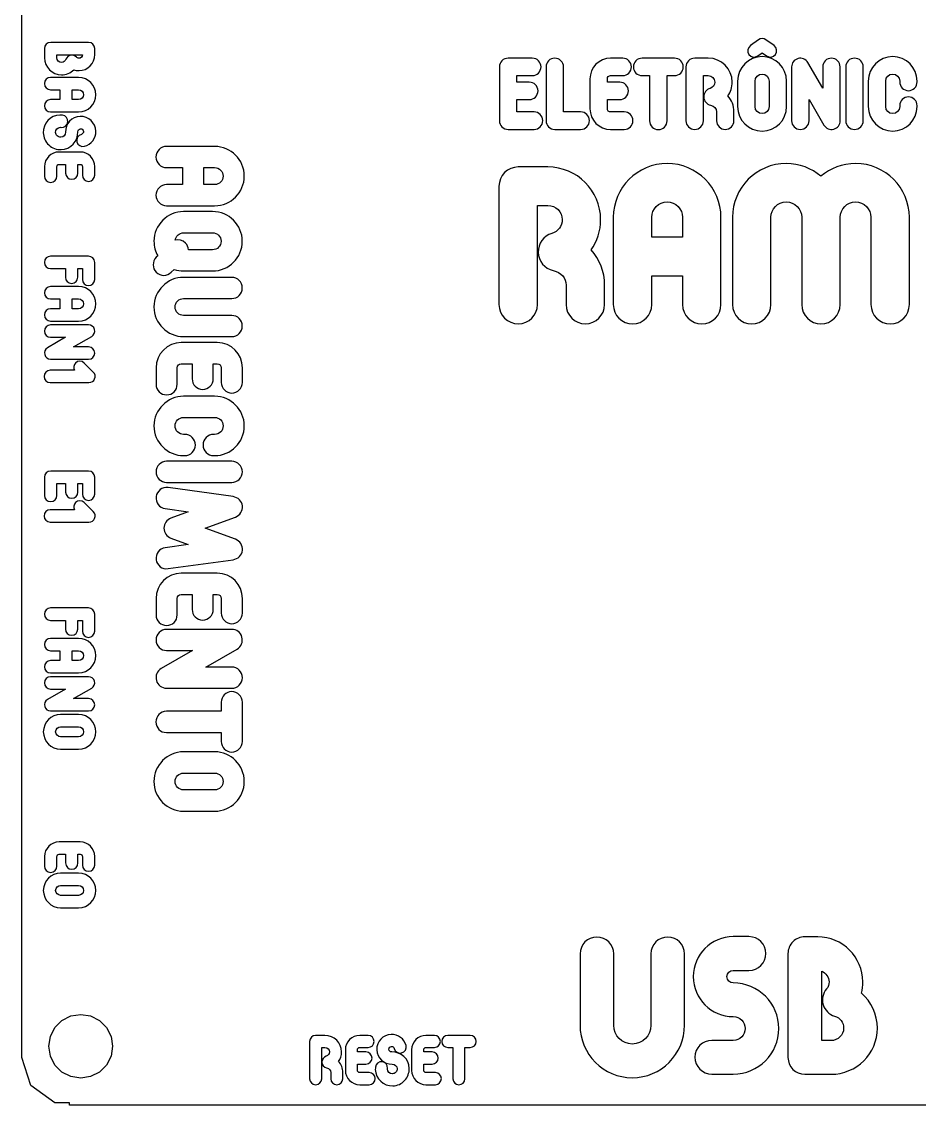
# Model space of a CAD drawing. Extents: x 0 to 215, y 0 to 110.
# Drawn here: x 0.1 to 56.4, y 3.2 to 71.1 of the extents above; entities that cross this region are included whole.
import ezdxf

# ---------------------------------------------------------------- set-up
doc = ezdxf.new("R2010")
doc.units = 0
doc.layers.get('0').update_dxf_attribs({"linetype": 'CONTINUOUS'})

msp = doc.modelspace()

# ---------------------------------------------------------------- linework, layer by layer
at = {"color": 7}
for points in [[(0.141111, 6.187426), (0.141111, 104.18743)], [(46.316107, 69.953626), (45.812716, 69.59072)], [(47.287767, 69.59072), (46.784376, 69.953626)], [(1.571857, 69.404078), (1.571857, 68.834231)], [(4.338504, 69.792235), (1.960014, 69.792235)], [(4.722531, 69.02831), (4.722531, 69.404078)], [(2.344041, 68.834231), (2.344041, 69.015923), (3.950348, 69.015923)], [(32.141335, 68.806368), (30.625308, 68.806368)], [(37.810968, 68.806368), (37.050029, 68.806368)], [(41.049256, 68.806368), (39.02399, 68.806368)], [(43.163513, 68.806368), (42.320628, 68.806368)], [(46.275131, 68.946849), (46.550239, 69.140011), (46.819495, 68.946849)], [(30.075093, 68.262006), (30.075093, 64.890461)], [(33.00178, 68.262006), (33.00178, 64.890461)], [(35.167528, 65.434822), (34.096362, 65.434822), (34.096362, 68.262006)], [(41.77041, 68.25615), (41.77041, 64.884608)], [(48.389754, 68.25615), (48.389754, 64.884608)], [(50.338928, 68.25615), (50.338928, 66.92158), (49.408241, 68.53126)], [(51.433513, 64.884608), (51.433513, 68.25615)], [(51.78517, 68.262006), (51.78517, 64.890461), (51.78517, 64.890461)], [(52.879752, 64.890461), (52.879752, 64.890461), (52.879752, 68.262006), (52.879752, 68.262006)], [(3.710847, 67.598725), (1.955885, 67.598725)], [(31.948171, 67.30205), (31.175525, 67.30205), (31.175525, 67.711788), (32.141335, 67.711788)], [(35.750579, 67.506921), (35.750579, 65.63969)], [(37.617806, 67.30205), (36.845161, 67.30205), (36.845161, 67.506921)], [(37.050029, 67.711788), (37.810968, 67.711788)], [(39.02399, 67.711788), (39.492259, 67.711788), (39.492259, 64.878752)], [(40.586841, 64.878752), (40.586841, 67.711788), (41.049256, 67.711788)], [(42.864995, 64.884608), (42.864995, 67.711788), (43.163513, 67.711788)], [(45.004948, 67.372289), (45.004948, 65.768466)], [(46.099527, 65.768466), (46.099527, 67.372289)], [(46.977537, 67.372289), (46.977537, 65.768466)], [(48.072116, 65.768466), (48.072116, 67.372289)], [(53.190529, 67.372289), (53.190529, 65.768466)], [(54.285109, 65.768466), (54.285109, 67.372289)], [(55.163113, 67.372289), (55.163113, 67.31961)], [(56.257698, 67.31961), (56.257698, 67.372289)], [(1.955885, 66.826542), (2.538119, 66.826542), (2.538119, 66.207143), (1.955885, 66.207143)], [(3.310303, 66.826542), (3.710847, 66.826542)], [(3.710847, 66.207143), (3.310303, 66.207143), (3.310303, 66.826542)], [(32.246694, 65.434822), (31.175525, 65.434822), (31.175525, 66.207468), (31.948171, 66.207468)], [(36.845161, 65.63969), (36.845161, 66.207468), (37.617806, 66.207468)], [(49.484336, 64.884608), (49.484336, 66.219177), (50.415023, 64.609497)], [(1.955885, 65.434961), (3.710847, 65.434961)], [(37.904623, 65.434822), (37.050029, 65.434822)], [(43.684461, 65.440676), (43.684461, 64.884608)], [(44.779046, 64.884608), (44.779046, 65.440676)], [(55.163113, 65.827001), (55.163113, 65.768466)], [(56.257698, 65.768466), (56.257698, 65.827001)], [(2.612447, 64.468392), (2.612447, 64.468392)], [(3.884279, 64.030677), (3.884279, 64.030677)], [(30.625308, 64.34024), (32.246694, 64.34024)], [(33.546141, 64.34024), (35.167528, 64.34024)], [(37.050029, 64.34024), (37.904623, 64.34024)], [(4.070098, 63.283267), (4.070098, 63.283267)], [(12.235152, 63.275264), (9.220087, 63.275264)], [(3.805821, 62.9253), (2.488567, 62.9253)], [(1.571857, 62.008588), (1.571857, 61.405708)], [(2.344041, 61.405708), (2.344041, 62.008588)], [(2.488567, 62.153117), (2.889112, 62.153117), (2.889112, 61.608044)], [(3.661295, 61.608044), (3.661295, 62.153117), (3.805821, 62.153117)], [(3.950348, 62.008588), (3.950348, 61.471776)], [(4.722531, 61.471776), (4.722531, 62.008588)], [(9.220087, 61.948636), (10.220379, 61.948636), (10.220379, 60.884494), (9.220087, 60.884494)], [(11.547008, 61.948636), (12.235152, 61.948636)], [(12.235152, 60.884494), (11.547008, 60.884494), (11.547008, 61.948636)], [(33.115628, 61.987176), (31.261725, 61.987176)], [(30.051539, 60.77699), (30.051539, 53.361381)], [(9.220087, 59.557866), (12.235152, 59.557866)], [(12.107455, 59.195504), (10.291322, 59.195504)], [(32.459035, 53.361381), (32.459035, 59.579679), (33.115628, 59.579679)], [(37.217305, 58.832967), (37.217305, 53.361381)], [(39.624804, 57.584159), (39.624804, 58.832967)], [(41.555952, 58.832967), (41.555952, 57.584159), (39.624804, 57.584159)], [(43.963452, 53.361381), (43.963452, 58.832967)], [(44.685418, 58.832967), (44.685418, 53.361381)], [(47.092918, 53.361381), (47.092918, 58.832967)], [(49.024069, 58.832967), (49.024069, 53.361381)], [(51.431568, 53.361381), (51.431568, 58.832967)], [(53.362716, 58.832967), (53.362716, 53.361381)], [(55.770213, 53.361381), (55.770213, 58.832967)], [(10.291322, 57.861781), (12.107455, 57.861781)], [(4.334375, 56.397644), (1.955885, 56.397644)], [(8.673828, 56.428739), (8.574508, 56.329419)], [(12.107455, 56.79764), (10.596376, 56.79764)], [(4.718402, 54.939991), (4.718402, 56.009486)], [(1.955885, 55.621329), (2.884982, 55.621329), (2.884982, 55.076259)], [(3.657166, 55.076259), (3.657166, 55.621329), (3.946219, 55.621329), (3.946219, 54.939991)], [(9.510952, 55.392975), (9.695403, 55.570332)], [(10.291322, 55.471012), (12.107455, 55.471012)], [(13.306387, 55.072511), (10.291322, 55.072511)], [(39.624804, 53.361381), (39.624804, 55.17666), (41.555952, 55.17666), (41.555952, 53.361381)], [(3.710847, 54.494475), (1.955885, 54.494475)], [(34.261442, 54.584442), (34.261442, 53.361381)], [(36.668941, 53.361381), (36.668941, 54.584442)], [(1.955885, 53.722293), (2.538119, 53.722293), (2.538119, 53.102894), (1.955885, 53.102894)], [(3.310303, 53.722293), (3.710847, 53.722293)], [(3.710847, 53.102894), (3.310303, 53.102894), (3.310303, 53.722293)], [(10.291322, 53.745884), (13.306387, 53.745884), (13.306387, 53.745884)], [(1.955885, 52.330711), (3.710847, 52.330711)], [(13.306387, 52.681742), (13.306387, 52.681742), (10.291322, 52.681742)], [(4.334375, 52.090887), (1.955885, 52.090887)], [(1.955885, 51.318702), (2.89737, 51.318702), (1.761806, 50.66214)], [(4.334375, 50.715822), (3.392889, 50.715822), (4.528453, 51.372383)], [(12.398321, 50.978565), (10.135248, 50.978565)], [(10.291322, 51.355114), (13.306387, 51.355114), (13.306387, 51.355114)], [(1.955885, 49.943639), (4.334375, 49.943639)], [(4.631687, 49.133969), (4.06184, 49.703815)], [(10.135248, 49.651934), (10.823392, 49.651934), (10.823392, 48.71549)], [(12.150021, 48.71549), (12.150021, 49.651934), (12.398321, 49.651934)], [(3.450701, 49.24959), (1.935239, 49.24959)], [(8.56032, 49.403635), (8.56032, 48.367871)], [(9.886948, 48.367871), (9.886948, 49.403635)], [(12.64662, 49.403635), (12.64662, 48.481381)], [(13.973249, 48.481381), (13.973249, 49.403635)], [(1.935239, 48.477407), (4.359152, 48.477407)], [(12.235152, 47.61865), (10.291322, 47.61865)], [(10.291322, 46.292022), (12.235152, 46.292022)], [(10.362265, 45.227881), (10.291322, 45.227881)], [(12.235152, 45.227881), (12.171304, 45.227881)], [(13.313481, 43.543988), (9.227181, 43.543988), (9.227181, 43.543988)], [(10.291322, 43.901253), (10.362265, 43.901253)], [(12.171304, 43.901253), (12.235152, 43.901253)], [(4.338505, 42.93487), (1.960015, 42.93487)], [(1.571858, 42.546713), (1.571858, 41.402892)], [(2.344042, 41.402892), (2.344042, 42.158559), (2.889113, 42.158559), (2.889113, 41.613486)], [(3.661296, 41.613486), (3.661296, 42.158559), (3.950349, 42.158559), (3.950349, 41.477218)], [(4.722532, 41.477218), (4.722532, 42.546713)], [(9.227181, 42.21736), (9.227181, 42.21736), (13.313481, 42.21736), (13.313481, 42.21736)], [(13.398613, 41.329912), (9.312313, 41.897452)], [(4.631687, 40.389271), (4.06184, 40.959117)], [(3.450701, 40.504892), (1.935239, 40.504892)], [(9.134956, 40.577917), (10.582187, 40.379277), (9.489669, 39.974904)], [(1.935239, 39.732709), (4.359152, 39.732709)], [(13.540498, 38.655371), (11.646328, 39.357704), (13.540498, 40.052941)], [(9.489669, 38.733408), (10.582187, 38.329035), (9.134956, 38.130395)], [(9.312313, 36.817955), (13.398613, 37.3784)], [(12.398321, 36.526758), (10.135248, 36.526758)], [(8.56032, 34.951828), (8.56032, 33.916064)], [(9.886948, 33.916064), (9.886948, 34.951828)], [(10.135248, 35.200127), (10.823392, 35.200127), (10.823392, 34.263686)], [(12.150021, 34.263686), (12.150021, 35.200127), (12.398321, 35.200127)], [(12.64662, 34.951828), (12.64662, 34.029574)], [(13.973249, 34.029574), (13.973249, 34.951828)], [(4.334376, 34.352207), (1.955885, 34.352207)], [(4.718403, 32.894558), (4.718403, 33.96405)], [(1.955885, 33.575896), (2.884983, 33.575896), (2.884983, 33.030823)], [(3.657167, 33.030823), (3.657167, 33.575896), (3.946219, 33.575896), (3.946219, 32.894558)], [(13.306387, 33.01343), (9.220087, 33.01343)], [(3.710848, 32.449042), (1.955885, 32.449042)], [(1.955885, 31.676859), (2.53812, 31.676859), (2.53812, 31.057461), (1.955885, 31.057461)], [(3.310304, 31.676859), (3.710848, 31.676859)], [(3.710848, 31.057461), (3.310304, 31.057461), (3.310304, 31.676859)], [(9.220087, 31.686802), (10.837581, 31.686802), (8.886656, 30.558811)], [(13.306387, 30.651038), (11.688893, 30.651038), (13.639818, 31.779027)], [(1.955885, 30.285275), (3.710848, 30.285275)], [(4.334376, 30.045454), (1.955885, 30.045454)], [(1.955885, 29.273269), (2.897371, 29.273269), (1.761807, 28.616707)], [(4.334376, 28.670388), (3.39289, 28.670388), (4.528454, 29.32695)], [(9.220087, 29.324407), (13.306387, 29.324407)], [(1.955885, 27.898206), (4.334376, 27.898206)], [(12.64662, 28.444165), (12.64662, 27.876624), (9.212993, 27.876624)], [(13.973249, 25.989548), (13.973249, 28.444165)], [(3.710848, 27.6749), (2.579413, 27.6749)], [(2.579413, 26.902715), (3.710848, 26.902715)], [(9.212993, 26.549993), (12.64662, 26.549993), (12.64662, 25.989548)], [(3.710848, 26.283316), (2.579413, 26.283316)], [(2.579413, 25.511133), (3.710848, 25.511133)], [(12.235152, 25.338202), (10.291322, 25.338202)], [(10.291322, 24.011574), (12.235152, 24.011574)], [(12.235152, 22.947432), (10.291322, 22.947432)], [(10.291322, 21.620805), (12.235152, 21.620805)], [(3.805822, 19.6908), (2.488568, 19.6908)], [(1.571858, 18.774088), (1.571858, 18.171208)], [(2.344042, 18.171208), (2.344042, 18.774088)], [(2.488568, 18.918614), (2.889113, 18.918614), (2.889113, 18.373544)], [(3.661296, 18.373544), (3.661296, 18.918614), (3.805822, 18.918614)], [(3.950349, 18.774088), (3.950349, 18.237276)], [(4.722532, 18.237276), (4.722532, 18.774088)], [(3.710848, 17.735113), (2.579413, 17.735113)], [(2.579413, 16.962924), (3.710848, 16.962924)], [(3.710848, 16.343531), (2.579413, 16.343531)], [(2.579413, 15.571343), (3.710848, 15.571343)], [(45.717985, 13.756513), (44.735852, 13.756513)], [(50.026107, 13.745224), (49.224596, 13.745224)], [(35.132182, 12.67278), (35.132182, 8.20238)], [(37.243204, 8.20238), (37.243204, 12.67278)], [(39.568715, 12.67278), (39.568715, 8.20238)], [(41.679738, 8.20238), (41.679738, 12.67278)], [(48.16344, 12.695357), (48.16344, 6.192957)], [(44.735852, 11.645491), (45.717985, 11.645491), (45.717985, 11.645491)], [(50.861485, 7.242824), (50.274463, 7.242824), (50.274463, 11.589046)], [(3.223111, 8.78943), (3.841111, 8.887418)], [(3.841111, 8.887418), (4.459111, 8.78943)], [(2.223111, 8.063442), (2.665111, 8.50543)], [(2.665111, 8.50543), (3.223111, 8.78943)], [(4.459111, 8.78943), (5.017111, 8.50543)], [(5.017111, 8.50543), (5.459111, 8.063442)], [(1.841111, 6.887422), (1.939111, 7.505432)], [(1.939111, 7.505432), (2.223111, 8.063442)], [(5.459111, 8.063442), (5.743111, 7.505432)], [(5.743111, 7.505432), (5.841111, 6.887422)], [(19.147509, 7.569863), (18.564451, 7.569863)], [(21.850607, 7.569863), (21.324234, 7.569863)], [(26.002429, 7.569863), (25.476057, 7.569863)], [(28.242484, 7.569863), (26.841525, 7.569863)], [(1.939111, 6.26944), (1.841111, 6.887422)], [(5.841111, 6.887422), (5.743111, 6.26944)], [(18.183843, 7.189258), (18.183843, 4.85703)], [(18.941009, 4.85703), (18.941009, 6.812689), (19.147509, 6.812689)], [(21.324234, 6.812689), (21.850607, 6.812689)], [(24.226178, 6.930122), (24.226178, 6.930122)], [(25.476057, 6.812689), (26.002429, 6.812689)], [(26.841525, 6.812689), (27.165446, 6.812689), (27.165446, 4.852966)], [(27.922612, 4.852966), (27.922612, 6.812689), (28.242484, 6.812689)], [(44.735852, 7.254113), (43.392474, 7.254113), (43.392474, 7.254113)], [(0.714111, 4.42444), (0.141111, 6.187426)], [(2.223111, 5.71143), (1.939111, 6.26944)], [(5.743111, 6.26944), (5.459111, 5.71143)], [(20.425353, 6.670985), (20.425353, 5.379339)], [(21.716989, 6.529253), (21.182519, 6.529253), (21.182519, 6.670985)], [(23.493306, 6.747919), (23.493306, 6.747919)], [(24.577175, 6.670985), (24.577175, 5.379339)], [(25.868811, 6.529253), (25.334341, 6.529253), (25.334341, 6.670985)], [(2.665111, 5.269442), (2.223111, 5.71143)], [(5.459111, 5.71143), (5.017111, 5.269442)], [(21.182519, 5.379339), (21.182519, 5.772108), (21.716989, 5.772108)], [(23.064111, 5.500807), (23.064111, 5.500807)], [(25.334341, 5.379339), (25.334341, 5.772108), (25.868811, 5.772108)], [(3.223111, 4.985441), (2.665111, 5.269442)], [(3.841111, 4.887426), (3.223111, 4.985441)], [(4.459111, 4.985441), (3.841111, 4.887426)], [(5.017111, 5.269442), (4.459111, 4.985441)], [(19.507871, 5.241671), (19.507871, 4.85703)], [(20.265038, 4.85703), (20.265038, 5.241671)], [(21.915391, 5.237635), (21.324234, 5.237635)], [(26.067213, 5.237635), (25.476057, 5.237635)], [(43.392474, 5.143091), (43.392474, 5.143091), (44.735852, 5.143091)], [(49.213307, 5.131802), (50.861485, 5.131802)], [(2.214111, 3.334441), (0.714111, 4.42444)], [(21.324234, 4.480461), (21.915391, 4.480461)], [(25.476057, 4.480461), (26.067213, 4.480461)], [(3.141111, 3.334441), (2.214111, 3.334441)], [(3.141111, 3.187432), (3.141111, 3.334441)], [(100.141111, 3.187432), (3.141111, 3.187432)]]:
    msp.add_lwpolyline(points, dxfattribs=at)
for points in [[(46.784376, 69.953626), (46.643894, 70.053135), (46.456589, 70.053135), (46.316107, 69.953626)], [(1.960014, 69.792235), (1.745289, 69.792235), (1.571857, 69.618804), (1.571857, 69.404078)], [(4.722531, 69.404078), (4.722531, 69.618804), (4.549099, 69.792235), (4.338504, 69.792235)], [(45.812716, 69.59072), (45.631258, 69.461947), (45.596141, 69.216103), (45.71906, 69.034646)], [(47.375569, 69.034646), (47.504339, 69.216103), (47.463366, 69.461947), (47.287767, 69.59072)], [(1.571857, 68.834231), (1.571857, 68.243738), (2.05086, 67.764736), (2.641352, 67.764736)], [(2.641352, 68.536922), (2.476179, 68.536922), (2.344041, 68.669058), (2.344041, 68.834231)], [(2.918017, 68.739258), (2.876724, 68.619508), (2.765232, 68.536922), (2.641352, 68.536922)], [(3.207069, 68.995276), (3.070802, 68.966371), (2.963439, 68.871394), (2.918017, 68.739258)], [(3.574579, 68.871394), (3.483734, 68.974629), (3.343337, 69.020052), (3.207069, 68.995276)], [(3.735623, 68.797068), (3.653036, 68.797068), (3.599355, 68.842489), (3.574579, 68.871394)], [(3.735623, 68.024886), (4.280693, 68.024886), (4.722531, 68.474982), (4.722531, 69.02831)], [(3.950348, 69.015923), (3.946219, 68.900302), (3.847114, 68.797068), (3.735623, 68.797068)], [(30.625308, 68.806368), (30.320937, 68.806368), (30.075093, 68.560524), (30.075093, 68.262006)], [(32.685699, 68.262006), (32.685699, 68.560524), (32.439856, 68.806368), (32.141335, 68.806368)], [(33.546141, 68.806368), (33.247624, 68.806368), (33.00178, 68.560524), (33.00178, 68.262006)], [(34.096362, 68.262006), (34.096362, 68.560524), (33.850518, 68.806368), (33.546141, 68.806368)], [(37.050029, 68.806368), (36.330066, 68.806368), (35.750579, 68.226884), (35.750579, 67.506921)], [(38.355329, 68.262006), (38.355329, 68.560524), (38.109491, 68.806368), (37.810968, 68.806368)], [(39.02399, 68.806368), (38.719616, 68.806368), (38.473772, 68.560524), (38.473772, 68.25615)], [(41.599474, 68.25615), (41.599474, 68.560524), (41.353633, 68.806368), (41.049256, 68.806368)], [(42.320628, 68.806368), (42.016254, 68.806368), (41.77041, 68.560524), (41.77041, 68.25615)], [(44.667833, 67.307903), (44.667833, 68.133228), (43.994694, 68.806368), (43.163513, 68.806368)], [(46.538532, 68.905876), (45.69565, 68.905876), (45.004948, 68.215174), (45.004948, 67.372289)], [(45.71906, 69.034646), (45.847835, 68.859047), (46.099532, 68.818074), (46.275131, 68.946849)], [(48.072116, 67.372289), (48.072116, 68.215174), (47.387273, 68.905876), (46.538532, 68.905876)], [(46.819495, 68.946849), (47.00095, 68.818074), (47.246791, 68.859047), (47.375569, 69.034646)], [(48.793637, 68.782954), (48.553652, 68.718565), (48.389754, 68.501991), (48.389754, 68.25615)], [(49.408241, 68.53126), (49.285322, 68.741981), (49.033625, 68.847341), (48.793637, 68.782954)], [(50.889146, 68.806368), (50.584772, 68.806368), (50.338928, 68.560524), (50.338928, 68.25615)], [(51.433513, 68.25615), (51.433513, 68.560524), (51.187669, 68.806368), (50.889146, 68.806368)], [(52.329532, 68.806368), (52.025161, 68.806368), (51.78517, 68.560524), (51.78517, 68.262006)], [(52.879752, 68.262006), (52.879752, 68.560524), (52.633908, 68.806368), (52.329532, 68.806368)], [(54.724111, 68.905876), (53.881229, 68.905876), (53.190529, 68.22103), (53.190529, 67.372289)], [(56.257698, 67.372289), (56.257698, 68.22103), (55.572849, 68.905876), (54.724111, 68.905876)], [(2.641352, 67.764736), (2.934534, 67.764736), (3.202941, 67.884489), (3.401148, 68.082696)], [(3.401148, 68.082696), (3.50851, 68.04553), (3.620002, 68.024886), (3.735623, 68.024886)], [(32.141335, 67.711788), (32.439856, 67.711788), (32.685699, 67.957629), (32.685699, 68.262006)], [(37.810968, 67.711788), (38.109491, 67.711788), (38.355329, 67.957629), (38.355329, 68.262006)], [(38.473772, 68.25615), (38.473772, 67.957629), (38.719616, 67.711788), (39.02399, 67.711788)], [(41.049256, 67.711788), (41.353633, 67.711788), (41.599474, 67.957629), (41.599474, 68.25615)], [(1.955885, 67.598725), (1.74116, 67.598725), (1.567728, 67.425293), (1.567728, 67.21057)], [(4.79273, 66.516843), (4.79273, 67.111465), (4.305469, 67.598725), (3.710847, 67.598725)], [(32.498391, 66.757685), (32.498391, 67.062062), (32.252547, 67.30205), (31.948171, 67.30205)], [(36.845161, 67.506921), (36.845161, 67.618133), (36.932963, 67.711788), (37.050029, 67.711788)], [(38.168024, 66.757685), (38.168024, 67.056209), (37.922183, 67.30205), (37.617806, 67.30205)], [(43.163513, 67.711788), (43.391796, 67.711788), (43.573248, 67.530331), (43.573248, 67.307903)], [(43.573248, 67.307903), (43.573248, 67.120595), (43.456183, 66.968407), (43.280584, 66.915727)], [(44.398573, 66.441605), (44.568324, 66.687446), (44.667833, 66.985969), (44.667833, 67.307903)], [(46.099527, 67.372289), (46.099527, 67.61228), (46.298547, 67.811294), (46.538532, 67.811294)], [(46.538532, 67.811294), (46.778522, 67.811294), (46.977537, 67.61228), (46.977537, 67.372289)], [(54.285109, 67.372289), (54.285109, 67.618133), (54.484123, 67.811294), (54.724111, 67.811294)], [(54.724111, 67.811294), (54.964101, 67.811294), (55.163113, 67.618133), (55.163113, 67.372289)], [(55.163113, 67.31961), (55.163113, 67.015236), (55.408957, 66.769392), (55.713331, 66.769392)], [(55.713331, 66.769392), (56.011854, 66.769392), (56.257698, 67.015236), (56.257698, 67.31961)], [(1.567728, 67.21057), (1.567728, 66.999973), (1.74116, 66.826542), (1.955885, 66.826542)], [(3.710847, 66.826542), (3.880149, 66.826542), (4.020546, 66.686145), (4.020546, 66.516843)], [(31.948171, 66.207468), (32.252547, 66.207468), (32.498391, 66.453309), (32.498391, 66.757685)], [(37.617806, 66.207468), (37.922183, 66.207468), (38.168024, 66.453309), (38.168024, 66.757685)], [(43.280584, 66.915727), (43.040594, 66.845488), (42.882552, 66.623057), (42.888405, 66.371366)], [(1.955885, 66.207143), (1.74116, 66.207143), (1.567728, 66.033712), (1.567728, 65.818986)], [(3.710847, 65.434961), (4.305469, 65.434961), (4.79273, 65.918091), (4.79273, 66.516843)], [(4.020546, 66.516843), (4.020546, 66.343411), (3.880149, 66.207143), (3.710847, 66.207143)], [(42.888405, 66.371366), (42.894275, 66.125522), (43.069863, 65.908944), (43.315704, 65.856268)], [(44.779046, 65.440676), (44.779046, 65.827001), (44.638564, 66.172351), (44.398573, 66.441605)], [(55.713331, 66.377219), (55.408957, 66.377219), (55.163113, 66.131375), (55.163113, 65.827001)], [(56.257698, 65.827001), (56.257698, 66.131375), (56.011854, 66.377219), (55.713331, 66.377219)], [(2.542248, 65.244698), (1.943497, 65.224039), (1.476883, 64.720272), (1.49753, 64.121521)], [(1.567728, 65.818986), (1.567728, 65.608392), (1.74116, 65.434961), (1.955885, 65.434961)], [(2.695033, 65.236429), (2.645482, 65.244698), (2.5918, 65.244698), (2.542248, 65.244698)], [(3.037767, 64.815257), (3.058415, 65.025851), (2.905629, 65.215801), (2.695033, 65.236446)], [(32.791059, 64.890461), (32.791059, 65.194832), (32.545218, 65.434822), (32.246694, 65.434822)], [(35.717748, 64.890461), (35.717748, 65.194832), (35.471904, 65.434822), (35.167528, 65.434822)], [(35.750579, 65.63969), (35.750579, 64.925583), (36.330066, 64.34024), (37.050029, 64.34024)], [(37.050029, 65.434822), (36.932963, 65.434822), (36.845161, 65.528478), (36.845161, 65.63969)], [(38.448985, 64.890461), (38.448985, 65.188979), (38.203147, 65.434822), (37.904623, 65.434822)], [(43.315704, 65.856268), (43.543985, 65.803588), (43.684461, 65.645544), (43.684461, 65.440676)], [(45.004948, 65.768466), (45.004948, 64.919727), (45.69565, 64.234881), (46.538532, 64.234881)], [(46.538532, 65.32946), (46.298547, 65.32946), (46.099527, 65.528478), (46.099527, 65.768466)], [(46.977537, 65.768466), (46.977537, 65.528478), (46.778522, 65.32946), (46.538532, 65.32946)], [(46.538532, 64.234881), (47.387273, 64.234881), (48.072116, 64.919727), (48.072116, 65.768466)], [(53.190529, 65.768466), (53.190529, 64.925583), (53.881229, 64.234881), (54.724111, 64.234881)], [(54.724111, 65.32946), (54.484123, 65.32946), (54.285109, 65.528478), (54.285109, 65.768466)], [(54.724111, 64.234881), (55.572849, 64.234881), (56.257698, 64.925583), (56.257698, 65.768466)], [(55.163113, 65.768466), (55.163113, 65.528478), (54.964101, 65.32946), (54.724111, 65.32946)], [(2.612447, 64.468392), (2.827172, 64.447761), (3.017121, 64.600531), (3.037767, 64.815257)], [(3.805821, 65.153853), (3.285527, 65.137343), (2.872594, 64.695496), (2.889112, 64.171074)], [(4.7886, 64.237142), (4.772082, 64.761564), (4.330245, 65.170369), (3.805821, 65.153853)], [(30.075093, 64.890461), (30.075093, 64.586084), (30.320937, 64.34024), (30.625308, 64.34024)], [(32.246694, 64.34024), (32.545218, 64.34024), (32.791059, 64.586084), (32.791059, 64.890461)], [(33.00178, 64.890461), (33.00178, 64.586084), (33.247624, 64.34024), (33.546141, 64.34024)], [(35.167528, 64.34024), (35.471904, 64.34024), (35.717748, 64.586084), (35.717748, 64.890461)], [(37.904623, 64.34024), (38.203147, 64.34024), (38.448985, 64.586084), (38.448985, 64.890461)], [(39.492259, 64.878752), (39.492259, 64.574375), (39.738102, 64.33439), (40.036626, 64.33439)], [(40.036626, 64.33439), (40.340997, 64.33439), (40.586841, 64.574375), (40.586841, 64.878752)], [(41.77041, 64.884608), (41.77041, 64.586084), (42.016254, 64.34024), (42.320628, 64.34024)], [(42.320628, 64.34024), (42.625004, 64.34024), (42.864995, 64.586084), (42.864995, 64.884608)], [(43.684461, 64.884608), (43.684461, 64.586084), (43.930305, 64.34024), (44.228828, 64.34024)], [(44.228828, 64.34024), (44.533202, 64.34024), (44.779046, 64.586084), (44.779046, 64.884608)], [(48.389754, 64.884608), (48.389754, 64.586084), (48.635595, 64.34024), (48.934119, 64.34024)], [(48.934119, 64.34024), (49.238495, 64.34024), (49.484336, 64.586084), (49.484336, 64.884608)], [(50.415023, 64.609497), (50.537943, 64.398776), (50.78964, 64.293414), (51.029627, 64.3578)], [(51.029627, 64.3578), (51.269615, 64.422192), (51.433513, 64.638764), (51.433513, 64.884608)], [(51.78517, 64.890461), (51.78517, 64.586084), (52.025161, 64.34024), (52.329532, 64.34024)], [(52.329532, 64.34024), (52.633908, 64.34024), (52.879752, 64.586084), (52.879752, 64.890461)], [(1.49753, 64.121521), (1.505788, 63.832469), (1.629668, 63.564062), (1.840263, 63.369983)], [(2.269713, 64.150426), (2.261454, 64.319729), (2.397722, 64.464255), (2.571154, 64.472512)], [(2.368817, 63.931571), (2.306877, 63.989382), (2.273842, 64.06784), (2.269713, 64.150426)], [(2.5918, 63.848985), (2.509214, 63.848985), (2.430757, 63.87789), (2.368817, 63.931571)], [(2.571154, 64.472512), (2.583542, 64.472512), (2.600059, 64.472512), (2.612447, 64.468392)], [(2.889112, 64.171074), (2.89737, 64.001771), (2.761102, 63.857245), (2.5918, 63.848985)], [(2.616576, 63.076802), (3.215328, 63.097461), (3.681942, 63.601227), (3.661295, 64.199979)], [(3.884279, 64.030677), (3.677813, 63.981124), (3.549804, 63.770527), (3.603485, 63.564062)], [(3.661295, 64.199979), (3.661295, 64.294952), (3.735623, 64.377539), (3.834727, 64.381668)], [(3.834727, 64.381668), (3.929701, 64.385788), (4.012288, 64.307342), (4.016417, 64.212366)], [(4.016417, 64.212366), (4.020546, 64.12565), (3.962736, 64.051321), (3.884279, 64.030677)], [(4.070098, 63.283267), (4.503677, 63.39063), (4.805118, 63.791174), (4.7886, 64.237142)], [(1.840263, 63.369983), (2.050859, 63.171776), (2.327524, 63.068544), (2.616576, 63.076802)], [(3.603485, 63.564062), (3.653036, 63.357596), (3.863632, 63.229586), (4.070098, 63.283267)], [(9.220087, 63.275264), (8.851185, 63.275264), (8.553225, 62.977305), (8.553225, 62.608404)], [(14.093851, 61.416565), (14.093851, 62.438139), (13.256726, 63.275264), (12.235152, 63.275264)], [(2.488567, 62.9253), (1.98479, 62.9253), (1.571857, 62.516495), (1.571857, 62.008588)], [(4.722531, 62.008588), (4.722531, 62.516495), (4.313728, 62.9253), (3.805821, 62.9253)], [(8.553225, 62.608404), (8.553225, 62.246595), (8.851185, 61.948636), (9.220087, 61.948636)], [(2.344041, 62.008588), (2.344041, 62.091175), (2.41011, 62.153117), (2.488567, 62.153117)], [(3.805821, 62.153117), (3.884279, 62.153117), (3.950348, 62.091175), (3.950348, 62.008588)], [(12.235152, 61.948636), (12.526017, 61.948636), (12.767223, 61.707429), (12.767223, 61.416565)], [(31.261725, 61.987176), (30.59226, 61.987176), (30.051539, 61.446455), (30.051539, 60.77699)], [(36.424328, 58.691351), (36.424328, 60.506627), (34.943779, 61.987176), (33.115628, 61.987176)], [(40.59038, 62.206042), (38.736479, 62.206042), (37.217305, 60.686871), (37.217305, 58.832967)], [(43.963452, 58.832967), (43.963452, 60.686871), (42.457156, 62.206042), (40.59038, 62.206042)], [(48.058493, 62.206042), (46.19172, 62.206042), (44.685418, 60.686871), (44.685418, 58.832967)], [(50.221382, 61.407836), (49.642037, 61.909932), (48.882452, 62.206042), (48.058493, 62.206042)], [(52.397141, 62.206042), (51.573187, 62.206042), (50.813597, 61.909932), (50.221382, 61.407836)], [(55.770213, 58.832967), (55.770213, 60.686871), (54.263917, 62.206042), (52.397141, 62.206042)], [(1.571857, 61.405708), (1.571857, 61.195114), (1.745289, 61.02168), (1.960014, 61.02168)], [(1.960014, 61.02168), (2.170609, 61.02168), (2.344041, 61.195114), (2.344041, 61.405708)], [(2.889112, 61.608044), (2.889112, 61.393321), (3.062543, 61.219887), (3.277268, 61.219887)], [(3.277268, 61.219887), (3.487863, 61.219887), (3.661295, 61.393321), (3.661295, 61.608044)], [(3.950348, 61.471776), (3.950348, 61.261182), (4.123779, 61.087751), (4.338504, 61.087751)], [(4.338504, 61.087751), (4.549099, 61.087751), (4.722531, 61.261182), (4.722531, 61.471776)], [(12.235152, 59.557866), (13.256726, 59.557866), (14.093851, 60.387896), (14.093851, 61.416565)], [(12.767223, 61.416565), (12.767223, 61.118606), (12.526017, 60.884494), (12.235152, 60.884494)], [(9.220087, 60.884494), (8.851185, 60.884494), (8.553225, 60.586535), (8.553225, 60.217634)], [(8.553225, 60.217634), (8.553225, 59.855825), (8.851185, 59.557866), (9.220087, 59.557866)], [(39.624804, 58.832967), (39.624804, 59.360813), (40.062534, 59.798543), (40.59038, 59.798543)], [(40.59038, 59.798543), (41.131101, 59.798543), (41.555952, 59.360813), (41.555952, 58.832967)], [(47.092918, 58.832967), (47.092918, 59.360813), (47.517772, 59.798543), (48.058493, 59.798543)], [(48.058493, 59.798543), (48.586342, 59.798543), (49.024069, 59.360813), (49.024069, 58.832967)], [(51.431568, 58.832967), (51.431568, 59.360813), (51.869295, 59.798543), (52.397141, 59.798543)], [(52.397141, 59.798543), (52.924987, 59.798543), (53.362716, 59.360813), (53.362716, 58.832967)], [(10.291322, 59.195504), (9.269748, 59.195504), (8.432623, 58.35838), (8.432623, 57.329711)], [(13.966154, 57.329711), (13.966154, 58.35838), (13.136124, 59.195504), (12.107455, 59.195504)], [(33.115628, 59.579679), (33.617724, 59.579679), (34.016829, 59.180575), (34.016829, 58.691351)], [(34.016829, 58.691351), (34.016829, 58.279371), (33.759343, 57.944642), (33.373114, 57.82877)], [(35.83211, 56.78595), (36.205465, 57.326671), (36.424328, 57.983261), (36.424328, 58.691351)], [(9.766346, 57.393558), (9.794723, 57.656047), (10.02174, 57.861781), (10.291322, 57.861781)], [(12.107455, 57.861781), (12.39832, 57.861781), (12.639526, 57.62767), (12.639526, 57.329711)], [(33.373114, 57.82877), (32.845268, 57.674279), (32.49766, 57.185052), (32.510532, 56.631459)], [(8.432623, 57.329711), (8.432623, 57.003374), (8.517754, 56.691225), (8.673828, 56.428739)], [(10.40483, 57.223296), (10.234568, 57.393558), (9.986268, 57.450313), (9.766346, 57.393558)], [(10.596376, 56.79764), (10.589281, 56.953714), (10.525433, 57.102694), (10.40483, 57.223296)], [(12.107455, 55.471012), (13.136124, 55.471012), (13.966154, 56.308137), (13.966154, 57.329711)], [(12.639526, 57.329711), (12.639526, 57.038844), (12.39832, 56.79764), (12.107455, 56.79764)], [(1.955885, 56.397644), (1.74116, 56.397644), (1.567728, 56.22421), (1.567728, 56.009486)], [(4.718402, 56.009486), (4.718402, 56.22421), (4.54497, 56.397644), (4.334375, 56.397644)], [(32.510532, 56.631459), (32.523402, 56.090738), (32.90964, 55.614387), (33.450361, 55.498517)], [(36.668941, 54.584442), (36.668941, 55.434145), (36.359956, 56.193735), (35.83211, 56.78595)], [(1.567728, 56.009486), (1.567728, 55.79476), (1.74116, 55.621329), (1.955885, 55.621329)], [(8.574508, 56.329419), (8.446811, 56.201722), (8.382963, 56.031457), (8.382963, 55.861196)], [(8.382963, 55.861196), (8.382963, 55.690934), (8.446811, 55.520672), (8.574508, 55.392975)], [(2.884982, 55.076259), (2.884982, 54.861533), (3.058414, 54.688102), (3.273139, 54.688102)], [(3.273139, 54.688102), (3.487863, 54.688102), (3.657166, 54.861533), (3.657166, 55.076259)], [(10.291322, 55.072511), (9.269748, 55.072511), (8.432623, 54.242482), (8.432623, 53.213813)], [(8.574508, 55.392975), (8.836996, 55.130486), (9.255558, 55.130486), (9.510952, 55.392975)], [(9.695403, 55.570332), (9.879854, 55.506482), (10.085588, 55.471012), (10.291322, 55.471012)], [(13.966154, 54.412746), (13.966154, 54.774552), (13.675289, 55.072511), (13.306387, 55.072511)], [(33.450361, 55.498517), (33.952457, 55.382651), (34.261442, 55.035041), (34.261442, 54.584442)], [(1.955885, 54.494475), (1.74116, 54.494475), (1.567728, 54.321044), (1.567728, 54.106321)], [(4.79273, 53.412593), (4.79273, 54.007216), (4.305469, 54.494475), (3.710847, 54.494475)], [(3.946219, 54.939991), (3.946219, 54.729397), (4.11965, 54.555963), (4.334375, 54.555963)], [(4.334375, 54.555963), (4.54497, 54.555963), (4.718402, 54.729397), (4.718402, 54.939991)], [(13.306387, 53.745884), (13.675289, 53.745884), (13.966154, 54.043842), (13.966154, 54.412746)], [(1.567728, 54.106321), (1.567728, 53.895724), (1.74116, 53.722293), (1.955885, 53.722293)], [(3.710847, 53.722293), (3.880149, 53.722293), (4.020546, 53.581895), (4.020546, 53.412593)], [(9.759252, 53.213813), (9.759252, 53.504679), (10.000457, 53.745884), (10.291322, 53.745884)], [(1.955885, 53.102894), (1.74116, 53.102894), (1.567728, 52.929463), (1.567728, 52.714737)], [(3.710847, 52.330711), (4.305469, 52.330711), (4.79273, 52.813842), (4.79273, 53.412593)], [(4.020546, 53.412593), (4.020546, 53.239162), (3.880149, 53.102894), (3.710847, 53.102894)], [(8.432623, 53.213813), (8.432623, 52.192239), (9.269748, 51.355114), (10.291322, 51.355114)], [(10.291322, 52.681742), (10.000457, 52.681742), (9.759252, 52.922949), (9.759252, 53.213813)], [(30.051539, 53.361381), (30.051539, 52.704788), (30.59226, 52.164067), (31.261725, 52.164067)], [(31.261725, 52.164067), (31.931189, 52.164067), (32.459035, 52.704788), (32.459035, 53.361381)], [(34.261442, 53.361381), (34.261442, 52.704788), (34.802166, 52.164067), (35.458753, 52.164067)], [(35.458753, 52.164067), (36.128218, 52.164067), (36.668941, 52.704788), (36.668941, 53.361381)], [(37.217305, 53.361381), (37.217305, 52.691916), (37.758029, 52.151195), (38.427493, 52.151195)], [(38.427493, 52.151195), (39.084081, 52.151195), (39.624804, 52.691916), (39.624804, 53.361381)], [(41.555952, 53.361381), (41.555952, 52.691916), (42.096676, 52.151195), (42.766141, 52.151195)], [(42.766141, 52.151195), (43.422731, 52.151195), (43.963452, 52.691916), (43.963452, 53.361381)], [(44.685418, 53.361381), (44.685418, 52.691916), (45.226145, 52.151195), (45.882732, 52.151195)], [(45.882732, 52.151195), (46.552197, 52.151195), (47.092918, 52.691916), (47.092918, 53.361381)], [(49.024069, 53.361381), (49.024069, 52.691916), (49.56479, 52.151195), (50.221382, 52.151195)], [(50.221382, 52.151195), (50.890845, 52.151195), (51.431568, 52.691916), (51.431568, 53.361381)], [(53.362716, 53.361381), (53.362716, 52.691916), (53.90344, 52.151195), (54.572902, 52.151195)], [(54.572902, 52.151195), (55.229492, 52.151195), (55.770213, 52.691916), (55.770213, 53.361381)], [(1.567728, 52.714737), (1.567728, 52.504142), (1.74116, 52.330711), (1.955885, 52.330711)], [(13.966154, 52.014882), (13.966154, 52.383783), (13.675289, 52.681742), (13.306387, 52.681742)], [(1.955885, 52.090887), (1.745289, 52.090887), (1.571857, 51.917456), (1.571857, 51.706859)], [(1.571857, 51.706859), (1.571857, 51.492136), (1.745289, 51.318702), (1.955885, 51.318702)], [(4.706014, 51.805964), (4.660592, 51.975266), (4.507806, 52.090887), (4.334375, 52.090887)], [(4.528453, 51.372383), (4.677109, 51.459099), (4.751437, 51.636662), (4.706014, 51.805964)], [(13.306387, 51.355114), (13.675289, 51.355114), (13.966154, 51.653073), (13.966154, 52.014882)], [(10.135248, 50.978565), (9.269748, 50.978565), (8.56032, 50.276229), (8.56032, 49.403635)], [(13.973249, 49.403635), (13.973249, 50.276229), (13.270915, 50.978565), (12.398321, 50.978565)], [(1.761806, 50.66214), (1.613151, 50.575424), (1.538823, 50.397864), (1.584245, 50.228562)], [(4.722531, 50.327664), (4.722531, 50.54239), (4.549099, 50.715822), (4.334375, 50.715822)], [(4.334375, 49.943639), (4.549099, 49.943639), (4.722531, 50.11707), (4.722531, 50.327664)], [(1.584245, 50.228562), (1.629668, 50.05926), (1.782453, 49.943639), (1.955885, 49.943639)], [(3.51677, 49.703815), (3.39289, 49.579936), (3.368114, 49.394116), (3.450701, 49.24959)], [(4.06184, 49.703815), (3.913185, 49.856602), (3.665425, 49.856602), (3.51677, 49.703815)], [(9.886948, 49.403635), (9.886948, 49.545519), (10.000457, 49.651934), (10.135248, 49.651934)], [(12.398321, 49.651934), (12.533112, 49.651934), (12.64662, 49.545519), (12.64662, 49.403635)], [(1.935239, 49.24959), (1.720514, 49.24959), (1.547082, 49.076158), (1.547082, 48.861432)], [(4.714274, 48.712778), (4.776213, 48.857304), (4.743179, 49.026606), (4.631687, 49.133969)], [(1.547082, 48.861432), (1.547082, 48.650838), (1.720514, 48.477407), (1.935239, 48.477407)], [(4.359152, 48.477407), (4.516066, 48.477407), (4.656463, 48.57238), (4.714274, 48.712778)], [(8.56032, 48.367871), (8.56032, 48.006065), (8.858279, 47.708103), (9.227181, 47.708103)], [(9.227181, 47.708103), (9.588989, 47.708103), (9.886948, 48.006065), (9.886948, 48.367871)], [(10.823392, 48.71549), (10.823392, 48.346589), (11.121352, 48.04863), (11.490254, 48.04863)], [(11.490254, 48.04863), (11.852061, 48.04863), (12.150021, 48.346589), (12.150021, 48.71549)], [(12.64662, 48.481381), (12.64662, 48.119572), (12.94458, 47.821613), (13.313481, 47.821613)], [(13.313481, 47.821613), (13.675289, 47.821613), (13.973249, 48.119572), (13.973249, 48.481381)], [(10.291322, 47.61865), (9.269748, 47.61865), (8.432623, 46.781525), (8.432623, 45.759951)], [(14.093851, 45.759951), (14.093851, 46.781525), (13.263821, 47.61865), (12.235152, 47.61865)], [(9.759252, 45.759951), (9.759252, 46.050815), (10.000457, 46.292022), (10.291322, 46.292022)], [(12.235152, 46.292022), (12.533111, 46.292022), (12.767223, 46.050815), (12.767223, 45.759951)], [(8.432623, 45.759951), (8.432623, 44.731282), (9.269748, 43.901253), (10.291322, 43.901253)], [(10.291322, 45.227881), (10.000457, 45.227881), (9.759252, 45.469085), (9.759252, 45.759951)], [(12.767223, 45.759951), (12.767223, 45.469085), (12.533111, 45.227881), (12.235152, 45.227881)], [(12.235152, 43.901253), (13.263821, 43.901253), (14.093851, 44.731282), (14.093851, 45.759951)], [(11.029126, 44.561018), (11.029126, 44.929922), (10.731166, 45.227881), (10.362265, 45.227881)], [(12.171304, 45.227881), (11.802402, 45.227881), (11.504442, 44.929922), (11.504442, 44.561018)], [(10.362265, 43.901253), (10.731166, 43.901253), (11.029126, 44.199212), (11.029126, 44.561018)], [(11.504442, 44.561018), (11.504442, 44.199212), (11.802402, 43.901253), (12.171304, 43.901253)], [(9.227181, 43.543988), (8.858279, 43.543988), (8.56032, 43.253124), (8.56032, 42.884223)], [(13.973249, 42.884223), (13.973249, 43.253124), (13.675289, 43.543988), (13.313481, 43.543988)], [(1.960015, 42.93487), (1.74529, 42.93487), (1.571858, 42.761439), (1.571858, 42.546713)], [(4.722532, 42.546713), (4.722532, 42.761439), (4.5491, 42.93487), (4.338505, 42.93487)], [(8.56032, 42.884223), (8.56032, 42.515319), (8.858279, 42.21736), (9.227181, 42.21736)], [(13.313481, 42.21736), (13.675289, 42.21736), (13.973249, 42.515319), (13.973249, 42.884223)], [(2.889113, 41.613486), (2.889113, 41.398763), (3.062544, 41.225332), (3.277269, 41.225332)], [(3.277269, 41.225332), (3.491993, 41.225332), (3.661296, 41.398763), (3.661296, 41.613486)], [(3.950349, 41.477218), (3.950349, 41.266624), (4.12378, 41.093192), (4.338505, 41.093192)], [(4.338505, 41.093192), (4.5491, 41.093192), (4.722532, 41.266624), (4.722532, 41.477218)], [(9.312313, 41.897452), (8.950505, 41.947112), (8.617074, 41.691718), (8.567414, 41.329912)], [(1.571858, 41.402892), (1.571858, 41.192295), (1.74529, 41.018864), (1.960015, 41.018864)], [(1.960015, 41.018864), (2.174739, 41.018864), (2.344042, 41.192295), (2.344042, 41.402892)], [(3.51677, 40.959117), (3.39289, 40.835239), (3.368114, 40.649418), (3.450701, 40.504892)], [(4.06184, 40.959117), (3.913185, 41.111904), (3.665425, 41.111904), (3.51677, 40.959117)], [(8.567414, 41.329912), (8.517754, 40.968103), (8.773148, 40.627577), (9.134956, 40.577917)], [(13.973249, 40.748181), (13.937778, 41.04614), (13.703666, 41.287344), (13.398613, 41.329912)], [(13.540498, 40.052941), (13.824269, 40.159356), (14.001626, 40.443127), (13.973249, 40.748181)], [(1.935239, 40.504892), (1.720514, 40.504892), (1.547082, 40.331461), (1.547082, 40.116735)], [(1.547082, 40.116735), (1.547082, 39.90614), (1.720514, 39.732709), (1.935239, 39.732709)], [(4.714274, 39.96808), (4.776213, 40.112606), (4.743179, 40.281908), (4.631687, 40.389271)], [(4.359152, 39.732709), (4.516066, 39.732709), (4.656463, 39.827683), (4.714274, 39.96808)], [(9.489669, 39.974904), (9.227181, 39.882679), (9.056919, 39.63438), (9.056919, 39.357704)], [(9.056919, 39.357704), (9.056919, 39.073932), (9.227181, 38.825633), (9.489669, 38.733408)], [(9.134956, 38.130395), (8.773148, 38.080736), (8.517754, 37.747304), (8.567414, 37.3784)], [(13.973249, 37.967226), (14.001626, 38.265185), (13.824269, 38.556051), (13.540498, 38.655371)], [(8.567414, 37.3784), (8.617074, 37.016594), (8.950505, 36.7612), (9.312313, 36.817955)], [(13.398613, 37.3784), (13.703666, 37.420968), (13.937778, 37.662172), (13.973249, 37.967226)], [(10.135248, 36.526758), (9.269748, 36.526758), (8.56032, 35.824422), (8.56032, 34.951828)], [(13.973249, 34.951828), (13.973249, 35.824422), (13.270915, 36.526758), (12.398321, 36.526758)], [(9.886948, 34.951828), (9.886948, 35.093715), (10.000457, 35.200127), (10.135248, 35.200127)], [(12.398321, 35.200127), (12.533112, 35.200127), (12.64662, 35.093715), (12.64662, 34.951828)], [(1.955885, 34.352207), (1.741161, 34.352207), (1.567729, 34.178776), (1.567729, 33.96405)], [(1.567729, 33.96405), (1.567729, 33.749327), (1.741161, 33.575896), (1.955885, 33.575896)], [(4.718403, 33.96405), (4.718403, 34.178776), (4.544971, 34.352207), (4.334376, 34.352207)], [(10.823392, 34.263686), (10.823392, 33.894782), (11.121352, 33.596823), (11.490254, 33.596823)], [(11.490254, 33.596823), (11.852061, 33.596823), (12.150021, 33.894782), (12.150021, 34.263686)], [(12.64662, 34.029574), (12.64662, 33.667765), (12.94458, 33.369806), (13.313481, 33.369806)], [(13.313481, 33.369806), (13.675289, 33.369806), (13.973249, 33.667765), (13.973249, 34.029574)], [(8.56032, 33.916064), (8.56032, 33.554258), (8.858279, 33.256299), (9.227181, 33.256299)], [(9.227181, 33.256299), (9.588989, 33.256299), (9.886948, 33.554258), (9.886948, 33.916064)], [(2.884983, 33.030823), (2.884983, 32.8161), (3.058415, 32.642669), (3.27314, 32.642669)], [(3.27314, 32.642669), (3.487864, 32.642669), (3.657167, 32.8161), (3.657167, 33.030823)], [(3.946219, 32.894558), (3.946219, 32.683961), (4.119651, 32.51053), (4.334376, 32.51053)], [(4.334376, 32.51053), (4.544971, 32.51053), (4.718403, 32.683961), (4.718403, 32.894558)], [(9.220087, 33.01343), (8.858279, 33.01343), (8.56032, 32.715471), (8.56032, 32.353662)], [(13.944872, 32.523924), (13.866835, 32.814791), (13.604346, 33.01343), (13.306387, 33.01343)], [(1.955885, 32.449042), (1.741161, 32.449042), (1.567729, 32.275611), (1.567729, 32.060885)], [(1.567729, 32.060885), (1.567729, 31.85029), (1.741161, 31.676859), (1.955885, 31.676859)], [(4.792731, 31.36716), (4.792731, 31.96178), (4.30547, 32.449042), (3.710848, 32.449042)], [(8.56032, 32.353662), (8.56032, 31.984761), (8.858279, 31.686802), (9.220087, 31.686802)], [(13.639818, 31.779027), (13.895211, 31.928006), (14.022908, 32.23306), (13.944872, 32.523924)], [(3.710848, 31.676859), (3.88015, 31.676859), (4.020547, 31.536459), (4.020547, 31.36716)], [(3.710848, 30.285275), (4.30547, 30.285275), (4.792731, 30.768409), (4.792731, 31.36716)], [(4.020547, 31.36716), (4.020547, 31.193726), (3.88015, 31.057461), (3.710848, 31.057461)], [(1.955885, 31.057461), (1.741161, 31.057461), (1.567729, 30.884027), (1.567729, 30.669303)], [(1.567729, 30.669303), (1.567729, 30.458706), (1.741161, 30.285275), (1.955885, 30.285275)], [(8.886656, 30.558811), (8.631263, 30.409831), (8.503566, 30.104777), (8.581603, 29.813913)], [(13.973249, 29.984175), (13.973249, 30.353076), (13.675289, 30.651038), (13.306387, 30.651038)], [(1.955885, 30.045454), (1.74529, 30.045454), (1.571858, 29.87202), (1.571858, 29.661426)], [(4.706015, 29.760531), (4.660592, 29.929833), (4.507807, 30.045454), (4.334376, 30.045454)], [(13.306387, 29.324407), (13.675289, 29.324407), (13.973249, 29.622369), (13.973249, 29.984175)], [(1.571858, 29.661426), (1.571858, 29.446703), (1.74529, 29.273269), (1.955885, 29.273269)], [(4.528454, 29.32695), (4.677109, 29.413666), (4.751437, 29.591229), (4.706015, 29.760531)], [(8.581603, 29.813913), (8.659639, 29.523049), (8.922128, 29.324407), (9.220087, 29.324407)], [(1.761807, 28.616707), (1.613152, 28.529991), (1.538824, 28.352431), (1.584246, 28.183129)], [(4.722532, 28.282231), (4.722532, 28.496957), (4.5491, 28.670388), (4.334376, 28.670388)], [(13.306387, 29.111027), (12.94458, 29.111027), (12.64662, 28.813066), (12.64662, 28.444165)], [(13.973249, 28.444165), (13.973249, 28.813066), (13.675289, 29.111027), (13.306387, 29.111027)], [(1.584246, 28.183129), (1.629669, 28.013827), (1.782454, 27.898206), (1.955885, 27.898206)], [(4.334376, 27.898206), (4.5491, 27.898206), (4.722532, 28.071637), (4.722532, 28.282231)], [(9.212993, 27.876624), (8.844091, 27.876624), (8.553225, 27.578662), (8.553225, 27.216856)], [(2.579413, 27.6749), (1.984791, 27.6749), (1.49753, 27.187638), (1.49753, 26.593015)], [(4.792731, 26.593015), (4.792731, 27.187638), (4.309599, 27.6749), (3.710848, 27.6749)], [(8.553225, 27.216856), (8.553225, 26.847955), (8.844091, 26.549993), (9.212993, 26.549993)], [(1.49753, 26.593015), (1.49753, 25.994264), (1.984791, 25.511133), (2.579413, 25.511133)], [(2.269714, 26.593015), (2.269714, 26.762318), (2.410111, 26.902715), (2.579413, 26.902715)], [(2.579413, 26.283316), (2.410111, 26.283316), (2.269714, 26.419584), (2.269714, 26.593015)], [(3.710848, 26.902715), (3.884279, 26.902715), (4.020547, 26.762318), (4.020547, 26.593015)], [(4.020547, 26.593015), (4.020547, 26.419584), (3.884279, 26.283316), (3.710848, 26.283316)], [(3.710848, 25.511133), (4.309599, 25.511133), (4.792731, 25.994264), (4.792731, 26.593015)], [(12.64662, 25.989548), (12.64662, 25.620644), (12.94458, 25.322685), (13.306387, 25.322685)], [(13.306387, 25.322685), (13.675289, 25.322685), (13.973249, 25.620644), (13.973249, 25.989548)], [(10.291322, 25.338202), (9.262654, 25.338202), (8.432623, 24.501077), (8.432623, 23.479503)], [(14.093851, 23.479503), (14.093851, 24.501077), (13.256726, 25.338202), (12.235152, 25.338202)], [(9.759251, 23.479503), (9.759251, 23.770367), (10.000457, 24.011574), (10.291322, 24.011574)], [(12.235152, 24.011574), (12.526017, 24.011574), (12.767223, 23.770367), (12.767223, 23.479503)], [(8.432623, 23.479503), (8.432623, 22.450834), (9.262654, 21.620805), (10.291322, 21.620805)], [(10.291322, 22.947432), (10.000457, 22.947432), (9.759251, 23.188639), (9.759251, 23.479503)], [(12.767223, 23.479503), (12.767223, 23.188639), (12.526017, 22.947432), (12.235152, 22.947432)], [(12.235152, 21.620805), (13.256726, 21.620805), (14.093851, 22.450834), (14.093851, 23.479503)], [(2.488568, 19.6908), (1.984791, 19.6908), (1.571858, 19.281995), (1.571858, 18.774088)], [(4.722532, 18.774088), (4.722532, 19.281995), (4.313729, 19.6908), (3.805822, 19.6908)], [(2.344042, 18.774088), (2.344042, 18.856675), (2.410111, 18.918614), (2.488568, 18.918614)], [(2.889113, 18.373544), (2.889113, 18.158821), (3.062544, 17.985387), (3.277269, 17.985387)], [(3.277269, 17.985387), (3.487864, 17.985387), (3.661296, 18.158821), (3.661296, 18.373544)], [(3.805822, 18.918614), (3.884279, 18.918614), (3.950349, 18.856675), (3.950349, 18.774088)], [(2.579413, 17.735113), (1.984791, 17.735113), (1.49753, 17.247856), (1.49753, 16.653214)], [(1.571858, 18.171208), (1.571858, 17.960608), (1.74529, 17.787183), (1.960015, 17.787183)], [(1.960015, 17.787183), (2.17061, 17.787183), (2.344042, 17.960608), (2.344042, 18.171208)], [(4.792731, 16.653214), (4.792731, 17.247856), (4.309599, 17.735113), (3.710848, 17.735113)], [(3.950349, 18.237276), (3.950349, 18.026682), (4.12378, 17.853251), (4.338505, 17.853251)], [(4.338505, 17.853251), (4.5491, 17.853251), (4.722532, 18.026682), (4.722532, 18.237276)], [(1.49753, 16.653214), (1.49753, 16.054479), (1.984791, 15.571343), (2.579413, 15.571343)], [(2.269714, 16.653214), (2.269714, 16.822519), (2.410111, 16.962924), (2.579413, 16.962924)], [(2.579413, 16.343531), (2.410111, 16.343531), (2.269714, 16.479788), (2.269714, 16.653214)], [(3.710848, 16.962924), (3.884279, 16.962924), (4.020547, 16.822519), (4.020547, 16.653214)], [(4.020547, 16.653214), (4.020547, 16.479788), (3.884279, 16.343531), (3.710848, 16.343531)], [(3.710848, 15.571343), (4.309599, 15.571343), (4.792731, 16.054479), (4.792731, 16.653214)], [(36.182049, 13.733935), (35.595027, 13.733935), (35.132182, 13.259802), (35.132182, 12.67278)], [(37.243204, 12.67278), (37.243204, 13.259802), (36.769071, 13.733935), (36.182049, 13.733935)], [(40.629871, 13.733935), (40.042849, 13.733935), (39.568715, 13.259802), (39.568715, 12.67278)], [(41.679738, 12.67278), (41.679738, 13.259802), (41.216893, 13.733935), (40.629871, 13.733935)], [(44.735852, 13.756513), (43.347321, 13.756513), (42.229718, 12.638913), (42.229718, 11.25038)], [(46.77914, 12.706646), (46.77914, 13.28238), (46.305007, 13.756513), (45.717985, 13.756513)], [(49.224596, 13.745224), (48.942374, 13.745224), (48.67144, 13.632335), (48.46824, 13.440424)], [(52.848329, 10.923002), (52.848329, 12.480869), (51.583974, 13.745224), (50.026107, 13.745224)], [(48.46824, 13.440424), (48.276329, 13.237224), (48.16344, 12.97758), (48.16344, 12.695357)], [(45.717985, 11.645491), (46.305007, 11.645491), (46.77914, 12.119624), (46.77914, 12.706646)], [(44.34074, 11.25038), (44.34074, 11.476157), (44.521363, 11.645491), (44.735852, 11.645491)], [(50.274463, 11.589046), (50.545396, 11.487446), (50.737307, 11.227802), (50.737307, 10.923002)], [(42.229718, 11.25038), (42.229718, 9.873135), (43.347321, 8.744246), (44.735852, 8.744246)], [(44.735852, 10.855269), (44.521363, 10.855269), (44.34074, 11.035891), (44.34074, 11.25038)], [(50.737307, 10.923002), (50.737307, 10.753669), (50.692152, 10.606913), (50.579263, 10.482735)], [(52.769307, 10.211802), (52.825752, 10.448869), (52.848329, 10.674646), (52.848329, 10.923002)], [(47.59194, 7.99918), (47.59194, 9.579624), (46.305007, 10.855269), (44.735852, 10.855269)], [(50.579263, 10.482735), (50.342196, 10.211802), (50.263174, 9.839269), (50.364774, 9.489313)], [(53.762729, 8.021757), (53.762729, 8.891002), (53.378907, 9.681224), (52.769307, 10.211802)], [(50.364774, 9.489313), (50.466374, 9.150646), (50.737307, 8.879713), (51.087263, 8.778113)], [(35.132182, 8.20238), (35.132182, 6.384897), (36.599741, 4.917313), (38.40596, 4.917313)], [(38.40596, 7.028335), (37.762496, 7.028335), (37.243204, 7.558913), (37.243204, 8.20238)], [(39.568715, 8.20238), (39.568715, 7.558913), (39.049427, 7.028335), (38.40596, 7.028335)], [(38.40596, 4.917313), (40.212182, 4.917313), (41.679738, 6.384897), (41.679738, 8.20238)], [(44.735852, 8.744246), (45.142252, 8.744246), (45.480918, 8.416869), (45.480918, 7.99918)], [(51.087263, 8.778113), (51.425929, 8.676513), (51.651707, 8.383002), (51.651707, 8.021757)], [(18.564451, 7.569863), (18.353902, 7.569863), (18.183843, 7.399796), (18.183843, 7.189258)], [(20.188106, 6.533317), (20.188106, 7.104225), (19.722469, 7.569863), (19.147509, 7.569863)], [(21.324234, 7.569863), (20.826206, 7.569863), (20.425353, 7.168995), (20.425353, 6.670985)], [(22.227165, 7.193294), (22.227165, 7.399796), (22.057106, 7.569863), (21.850607, 7.569863)], [(23.290855, 7.634633), (22.77663, 7.618547), (22.375778, 7.185194), (22.391974, 6.670985)], [(24.226178, 6.930122), (24.120903, 7.355261), (23.728148, 7.650833), (23.290855, 7.634633)], [(25.476057, 7.569863), (24.978028, 7.569863), (24.577175, 7.168995), (24.577175, 6.670985)], [(26.378987, 7.193294), (26.378987, 7.399796), (26.208928, 7.569863), (26.002429, 7.569863)], [(26.841525, 7.569863), (26.630976, 7.569863), (26.460917, 7.399796), (26.460917, 7.189258)], [(28.623091, 7.189258), (28.623091, 7.399796), (28.453032, 7.569863), (28.242484, 7.569863)], [(45.480918, 7.99918), (45.480918, 7.59278), (45.142252, 7.254113), (44.735852, 7.254113)], [(44.735852, 5.143091), (46.305007, 5.143091), (47.59194, 6.430024), (47.59194, 7.99918)], [(50.861485, 5.131802), (52.453218, 5.131802), (53.762729, 6.430024), (53.762729, 8.021757)], [(51.651707, 8.021757), (51.651707, 7.59278), (51.290463, 7.242824), (50.861485, 7.242824)], [(19.147509, 6.812689), (19.305421, 6.812689), (19.43094, 6.687185), (19.43094, 6.533317)], [(21.182519, 6.670985), (21.182519, 6.747919), (21.243254, 6.812689), (21.324234, 6.812689)], [(21.850607, 6.812689), (22.057106, 6.812689), (22.227165, 6.982756), (22.227165, 7.193294)], [(23.149139, 6.699321), (23.14509, 6.792454), (23.222022, 6.873423), (23.315149, 6.877487)], [(23.315149, 6.877487), (23.400178, 6.881439), (23.473061, 6.824853), (23.493306, 6.747919)], [(23.950844, 6.472583), (24.153295, 6.521154), (24.278815, 6.727656), (24.226178, 6.930122)], [(25.334341, 6.670985), (25.334341, 6.747919), (25.395077, 6.812689), (25.476057, 6.812689)], [(26.002429, 6.812689), (26.208928, 6.812689), (26.378987, 6.982756), (26.378987, 7.193294)], [(26.460917, 7.189258), (26.460917, 6.982756), (26.630976, 6.812689), (26.841525, 6.812689)], [(28.242484, 6.812689), (28.453032, 6.812689), (28.623091, 6.982756), (28.623091, 7.189258)], [(43.392474, 7.254113), (42.805452, 7.254113), (42.331318, 6.791269), (42.331318, 6.204246)], [(19.228489, 6.262017), (19.06248, 6.213447), (18.953156, 6.059579), (18.957205, 5.885476)], [(19.43094, 6.533317), (19.43094, 6.403749), (19.34996, 6.29848), (19.228489, 6.262017)], [(20.001851, 5.934047), (20.119273, 6.104114), (20.188106, 6.310616), (20.188106, 6.533317)], [(22.097596, 6.152713), (22.097596, 6.359215), (21.927537, 6.529253), (21.716989, 6.529253)], [(21.716989, 5.772108), (21.927537, 5.772108), (22.097596, 5.942147), (22.097596, 6.152713)], [(22.391974, 6.670985), (22.40817, 6.160812), (22.841415, 5.755908), (23.355639, 5.772108)], [(23.327296, 6.529253), (23.234169, 6.529253), (23.153189, 6.602151), (23.149139, 6.699321)], [(24.428628, 5.504871), (24.408385, 6.091978), (23.914403, 6.549517), (23.327296, 6.529253)], [(23.493306, 6.747919), (23.541894, 6.545453), (23.748394, 6.419949), (23.950844, 6.472583)], [(26.249419, 6.152713), (26.249419, 6.359215), (26.07936, 6.529253), (25.868811, 6.529253)], [(25.868811, 5.772108), (26.07936, 5.772108), (26.249419, 5.942147), (26.249419, 6.152713)], [(42.331318, 6.204246), (42.331318, 5.617224), (42.805452, 5.143091), (43.392474, 5.143091)], [(48.16344, 6.192957), (48.16344, 5.605935), (48.637574, 5.131802), (49.213307, 5.131802)], [(18.957205, 5.885476), (18.961255, 5.715409), (19.082725, 5.565606), (19.252783, 5.529143)], [(19.252783, 5.529143), (19.410695, 5.492708), (19.507871, 5.383403), (19.507871, 5.241671)], [(20.265038, 5.241671), (20.265038, 5.508907), (20.167861, 5.747808), (20.001851, 5.934047)], [(22.310992, 5.581805), (22.302895, 5.533207), (22.302895, 5.480572), (22.302895, 5.431973)], [(22.723994, 5.917847), (22.517494, 5.938167), (22.331239, 5.788279), (22.310994, 5.581805)], [(23.064111, 5.500807), (23.084355, 5.711373), (22.934542, 5.897612), (22.723994, 5.917847)], [(23.060061, 5.460309), (23.060061, 5.472444), (23.060061, 5.488672), (23.064111, 5.500807)], [(23.375884, 5.164737), (23.209875, 5.156553), (23.068159, 5.29027), (23.060061, 5.460309)], [(23.355639, 5.772108), (23.521649, 5.780292), (23.663364, 5.646575), (23.671463, 5.480572)], [(23.671463, 5.480572), (23.671463, 5.399574), (23.643119, 5.322669), (23.590482, 5.261906)], [(24.141148, 4.743633), (24.335501, 4.950135), (24.436726, 5.221436), (24.428628, 5.504871)], [(18.183843, 4.85703), (18.183843, 4.650528), (18.353902, 4.480461), (18.564451, 4.480461)], [(18.564451, 4.480461), (18.775, 4.480461), (18.941009, 4.650528), (18.941009, 4.85703)], [(19.507871, 4.85703), (19.507871, 4.650528), (19.67793, 4.480461), (19.88443, 4.480461)], [(19.88443, 4.480461), (20.094979, 4.480461), (20.265038, 4.650528), (20.265038, 4.85703)], [(20.425353, 5.379339), (20.425353, 4.885365), (20.826206, 4.480461), (21.324234, 4.480461)], [(21.324234, 5.237635), (21.243254, 5.237635), (21.182519, 5.302405), (21.182519, 5.379339)], [(22.291949, 4.861066), (22.291949, 5.067568), (22.12189, 5.237635), (21.915391, 5.237635)], [(21.915391, 4.480461), (22.12189, 4.480461), (22.291949, 4.650528), (22.291949, 4.861066)], [(22.302895, 5.431973), (22.323139, 4.844867), (22.817121, 4.387328), (23.404227, 4.407563)], [(23.590482, 5.261906), (23.533796, 5.201172), (23.456864, 5.168801), (23.375884, 5.164737)], [(24.577175, 5.379339), (24.577175, 4.885365), (24.978028, 4.480461), (25.476057, 4.480461)], [(25.476057, 5.237635), (25.395077, 5.237635), (25.334341, 5.302405), (25.334341, 5.379339)], [(26.443772, 4.861066), (26.443772, 5.067568), (26.273713, 5.237635), (26.067213, 5.237635)], [(26.067213, 4.480461), (26.273713, 4.480461), (26.443772, 4.650528), (26.443772, 4.861066)], [(27.165446, 4.852966), (27.165446, 4.642429), (27.335505, 4.476397), (27.542004, 4.476397)], [(27.542004, 4.476397), (27.752553, 4.476397), (27.922612, 4.642429), (27.922612, 4.852966)], [(23.404227, 4.407563), (23.687658, 4.415748), (23.950845, 4.53716), (24.141148, 4.743633)]]:
    msp.add_open_spline(points, degree=3, dxfattribs=at)

doc.saveas('drawing.dxf')
